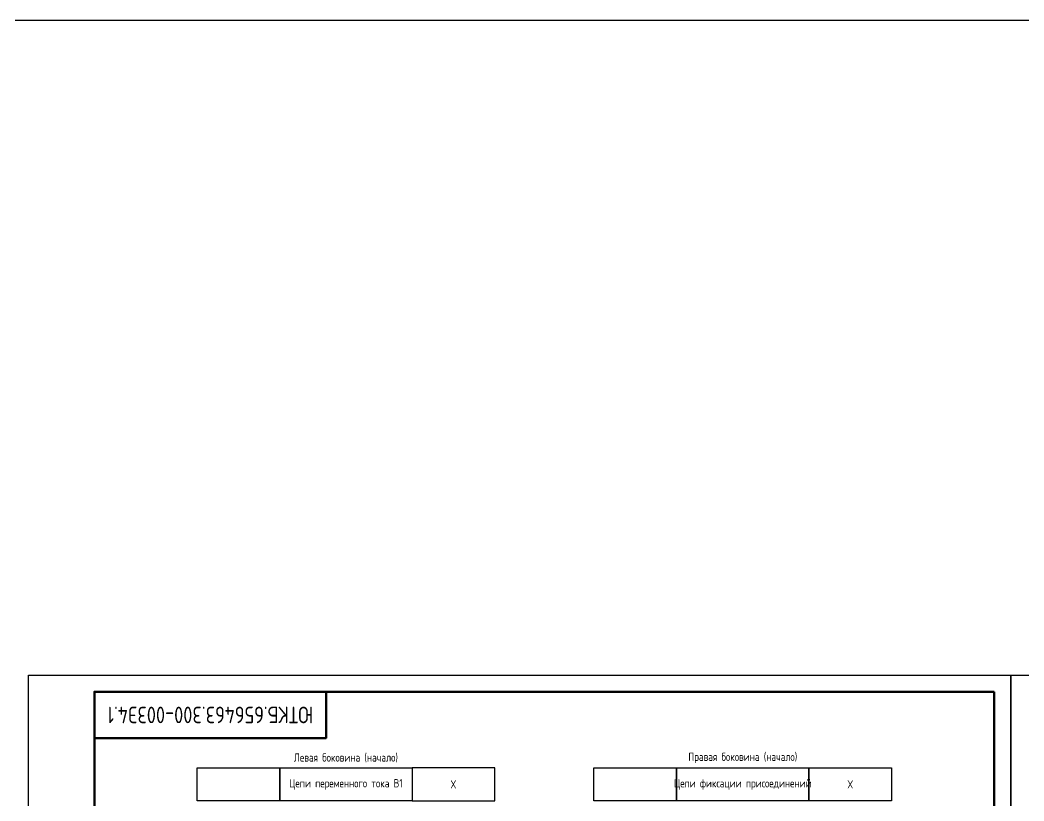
# Model space of a CAD drawing. Header units: millimetres. Extents: x -997 to 6341, y -90 to 618.
# Drawn here: x 5037.5 to 5341, y 382 to 618 of the extents above; entities that cross this region are included whole.
import ezdxf

# ---------------------------------------------------------------- set-up
doc = ezdxf.new("R2010")
doc.units = ezdxf.units.MM
doc.styles.add('Gost_type_A', font='GOST_A.TTF')

# ---------------------------------------------------------------- blocks, each defined once
blk = doc.blocks.new('Штамп угловой верхний')
at = {"lineweight": 50}
blk.add_lwpolyline([(0, 0), (70, 0), (70, -14), (0, -14)], close=True, dxfattribs=at)

msp = doc.modelspace()

# ---------------------------------------------------------------- linework, layer by layer
for points in [[(-997, 618), (6340.99, 618), (6340.99, -90), (-997, -90)], [(5337, 420), (5337, 0), (5040, 0), (5040, 420)], [(5634, 420), (5634, 0), (5337, 0), (5337, 420)], [(5091, 392), (5116, 392), (5116, 382), (5091, 382)], [(5116, 392), (5156, 392), (5156, 382), (5116, 382)], [(5181, 392), (5156, 392), (5156, 382), (5181, 382)], [(5211, 392), (5236, 392), (5236, 382), (5211, 382)], [(5236, 392), (5276, 392), (5276, 382), (5236, 382)], [(5276, 392), (5301, 392), (5301, 382), (5276, 382)]]:
    msp.add_lwpolyline(points, close=True)
at = {"lineweight": 50}
msp.add_lwpolyline([(5332, 415), (5332, 5), (5060, 5), (5060, 415)], close=True, dxfattribs=at)

# ---------------------------------------------------------------- block references
msp.add_blockref('Штамп угловой верхний', (5060, 415))

# ---------------------------------------------------------------- texts
at = {"insert": (5095, 408), "char_height": 5, "width": 70, "attachment_point": 5, "rotation": 180, "style": 'Gost_type_A'}
msp.add_mtext('ЮТКБ.656463.300-003Э4.1', dxfattribs=at)
at = {"char_height": 2.5, "attachment_point": 5, "style": 'Gost_type_A'}
for s, insert, width in [('Левая боковина (начало)', (5136, 395), 90), ('Правая боковина (начало)', (5256, 395), 90), ('Цепи переменного тока В1', (5136, 387), 40), ('Цепи фиксации присоединений', (5256, 387), 40), ('X', (5168.5, 387), 25), ('X', (5288.5, 387), 25)]:
    msp.add_mtext(s, dxfattribs=dict(at, insert=insert, width=width))

doc.saveas('drawing.dxf')
